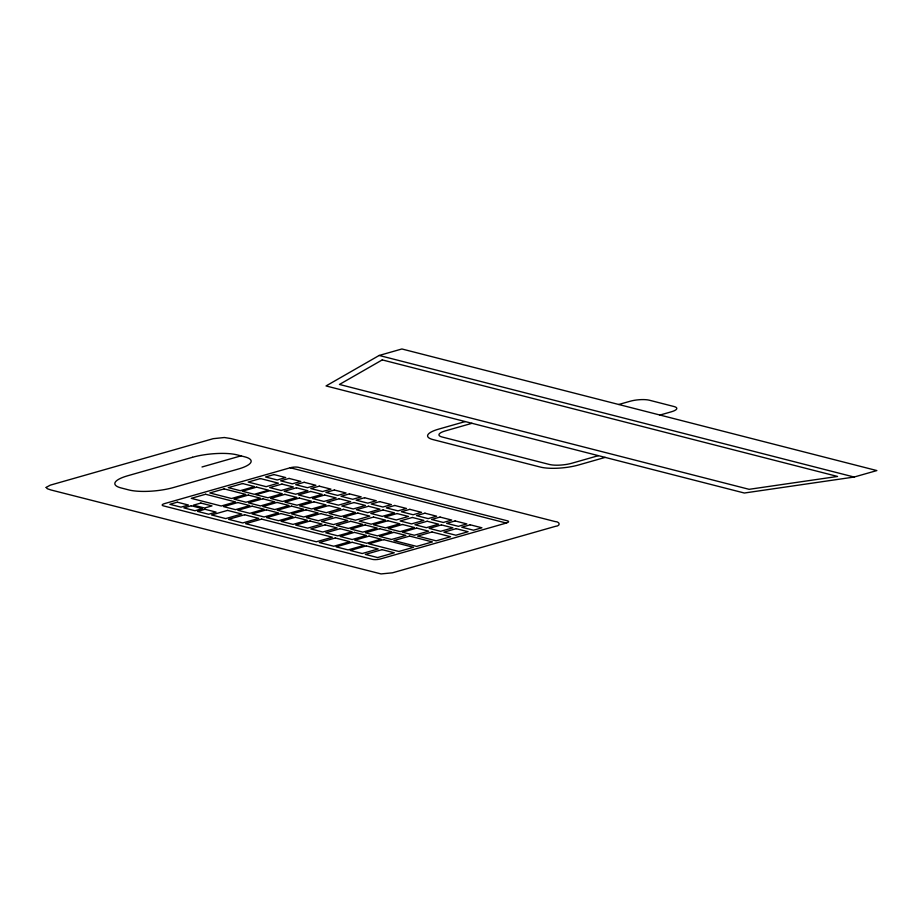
<?xml version="1.0" encoding="UTF-8"?>
<svg xmlns="http://www.w3.org/2000/svg" width="923" height="923" viewBox="0 0 923 923"><rect width="100%" height="100%" fill="white"/><g stroke="black" fill="none" stroke-linecap="round" stroke-linejoin="round"><path stroke-width="1.38" d="M379.168 355.459L326.05 385.941L744.342 493.02L854.133 477.041L876.85 470.568L401.886 348.975L379.168 355.459L854.133 477.041M202.01 466.98L240.972 455.87M290.26 467.753L164.49 503.623A5.826 1.5 -5.6 0 0 163.313 505.839L372.407 559.361A5.826 1.5 -5.6 0 0 380.518 558.923L506.3 523.053A5.826 1.5 -5.6 0 0 507.477 520.837L298.383 467.315A5.826 1.5 -5.6 0 0 290.26 467.753L506.3 523.053M465.204 421.569L438.587 429.149A27.494 7.072 -5.6 0 0 433.037 439.602L540.267 467.05A27.494 7.072 -5.6 0 0 578.571 464.984L605.176 457.393M471.988 423.299L445.371 430.891A16.095 4.142 -5.6 0 0 442.117 437.006L549.358 464.454A16.095 4.142 -5.6 0 0 571.775 463.254L598.392 455.662M618.756 404.493L630.051 401.274A13.891 3.577 -5.6 0 1 649.411 400.224L674.09 406.547A13.891 3.577 -5.6 0 1 671.275 411.82L659.98 415.05M46.15 487.459L47.269 488.705L50.811 489.94L381.049 573.921L392.425 572.825L555.358 526.364C560.78 526.052 560.169 521.61 555 521.53L230.923 438.563L224.404 437.514L213.201 438.679L50.269 485.152L46.162 487.413M382.249 359.901L339.456 384.453L749.107 489.317L837.553 476.453L382.249 359.901M192.503 457.289L127.616 475.795A32.017 8.238 -5.6 0 0 121.144 487.955L128.862 489.94A32.017 8.238 -5.6 0 0 173.466 487.529L238.365 469.022A32.017 8.238 -5.6 0 0 244.837 456.862L237.107 454.877A32.017 8.238 -5.6 0 0 192.503 457.289M177.308 502.181L169.867 504.304L180.977 507.154L188.419 505.031L177.308 502.181M242.576 483.537L228.258 487.621L240.222 490.69L254.54 486.606L242.576 483.537M273.981 474.56L265.536 476.972L277.258 479.972L285.703 477.56L273.981 474.56M205.564 494.255L191.246 498.339L221.22 506.012L235.538 501.927L205.564 494.255M224.139 488.878L209.821 492.963L231.511 498.512L245.818 494.428L224.139 488.878M260.424 478.564L248.172 482.06L266.147 486.663L278.388 483.167L260.424 478.564M191.315 505.769L183.873 507.892L194.984 510.742L202.425 508.619L191.315 505.769M200.868 503.047L193.426 505.169L204.537 508.019L211.978 505.896L200.868 503.047M256.64 487.136L242.322 491.221L254.287 494.29L268.605 490.205L256.64 487.136M289.084 478.426L280.638 480.825L292.349 483.825L300.794 481.425L289.084 478.426M281.942 484.079L269.689 487.575L281.123 490.494L293.376 486.998L281.942 484.079M248.333 495.074L234.027 499.158L245.991 502.227L260.298 498.143L248.333 495.074M204.975 509.265L197.534 511.388L208.644 514.238L216.086 512.115L204.975 509.265M270.243 490.621L255.925 494.705L267.889 497.762L282.207 493.69L270.243 490.621M304.175 482.291L295.729 484.69L307.451 487.69L315.897 485.29L304.175 482.291M237.857 502.527L223.551 506.612L235.515 509.669L249.821 505.585L237.857 502.527M296.468 487.794L284.215 491.29L295.648 494.22L307.901 490.724L296.468 487.794M262.813 498.778L248.495 502.862L260.459 505.931L274.777 501.847L262.813 498.778M227.566 510.396L211.54 514.953L225.708 518.588L241.722 514.019L227.566 510.396M284.884 494.37L270.566 498.455L282.53 501.512L296.848 497.439L284.884 494.37M319.266 486.156L310.82 488.555L322.542 491.555L330.988 489.155L319.266 486.156M252.152 506.185L237.846 510.269L249.81 513.326L264.116 509.242L252.152 506.185M310.728 491.44L298.475 494.936L309.909 497.866L322.15 494.37L310.728 491.44M277.096 502.435L262.79 506.519L274.754 509.588L289.061 505.504L277.096 502.435M299.352 498.074L285.045 502.158L296.998 505.216L311.316 501.143L299.352 498.074M244.595 514.757L228.581 519.314L242.749 522.949L258.763 518.38L244.595 514.757M334.368 490.009L325.923 492.421L337.633 495.42L346.079 493.009L334.368 490.009M266.447 509.842L252.129 513.926L264.093 516.984L278.411 512.911L266.447 509.842M324.711 495.028L312.459 498.512L323.892 501.443L336.145 497.947L324.711 495.028M291.576 506.15L277.258 510.223L289.222 513.292L303.54 509.208L291.576 506.15M314.005 501.824L299.687 505.908L311.651 508.965L325.969 504.893L314.005 501.824M349.459 493.874L341.014 496.286L352.736 499.285L361.181 496.874L349.459 493.874M261.636 519.118L245.622 523.687L316.324 541.778L332.349 537.209L261.636 519.118M280.915 513.546L266.609 517.63L278.573 520.687L292.879 516.615L280.915 513.546M339.237 498.743L326.984 502.239L338.418 505.158L350.659 501.674L339.237 498.743M306.044 509.854L291.726 513.926L303.69 516.995L318.008 512.911L306.044 509.854M328.623 505.573L314.316 509.646L326.281 512.715L340.587 508.631L328.623 505.573M295.395 517.249L281.077 521.333L293.041 524.402L307.347 520.318L295.395 517.249M364.55 497.739L356.105 500.151L367.827 503.15L376.272 500.739L364.55 497.739M354.028 502.527L341.775 506.023L353.209 508.954L365.462 505.458L354.028 502.527M320.685 513.603L306.367 517.676L318.331 520.745L332.649 516.661L320.685 513.603M343.471 509.369L329.153 513.453L341.118 516.511L355.436 512.427L343.471 509.369M310.036 520.999L295.718 525.083L307.682 528.141L322 524.068L310.036 520.999M379.653 501.604L371.208 504.016L382.918 507.015L391.364 504.604L379.653 501.604M368.554 506.242L356.301 509.738L367.735 512.669L379.976 509.173L368.554 506.242M335.787 517.468L321.469 521.541L333.434 524.61L347.752 520.526L335.787 517.468M357.859 513.05L343.541 517.134L355.505 520.191L369.811 516.119L357.859 513.05M325.138 524.864L310.82 528.948L322.785 532.006L337.091 527.933L325.138 524.864M394.744 505.469L386.299 507.881L398.021 510.881L406.466 508.469L394.744 505.469M383.068 509.969L370.815 513.453L382.249 516.384L394.502 512.888L383.068 509.969M350.752 521.299L336.445 525.383L348.409 528.441L362.716 524.356L350.752 521.299M373.538 517.065L359.22 521.149L371.184 524.206L385.502 520.134L373.538 517.065M340.102 528.694L325.784 532.779L337.749 535.848L352.067 531.763L340.102 528.694M409.835 509.334L401.39 511.746L413.112 514.746L421.557 512.334L409.835 509.334M397.063 513.546L384.81 517.042L396.244 519.961L408.485 516.476L397.063 513.546M365.139 524.979L350.821 529.064L362.785 532.121L377.103 528.037L365.139 524.979M387.914 520.745L373.607 524.829L385.56 527.887L399.878 523.814L387.914 520.745M354.478 532.375L340.172 536.459L352.136 539.528L366.443 535.444L354.478 532.375M335.303 537.971L319.289 542.539L333.791 546.254L349.817 541.686L335.303 537.971M424.938 513.2L416.492 515.611L428.203 518.611L436.648 516.199L424.938 513.2M412.385 517.468L400.132 520.964L411.566 523.895L423.819 520.399L412.385 517.468M379.734 528.717L365.416 532.79L377.38 535.859L391.698 531.775L379.734 528.717M402.509 524.483L388.202 528.567L400.167 531.625L414.473 527.541L402.509 524.483M369.073 536.113L354.767 540.197L366.731 543.266L381.037 539.182L369.073 536.113M440.029 517.065L431.583 519.476L443.305 522.476L451.751 520.064L440.029 517.065M352.148 542.286L336.122 546.854L348.086 549.912L364.112 545.343L352.148 542.286M427.176 521.253L414.935 524.749L426.357 527.679L438.61 524.183L427.176 521.253M393.89 532.34L379.572 536.425L391.537 539.482L405.855 535.398L393.89 532.34M416.677 528.106L402.359 532.19L414.323 535.248L428.641 531.175L416.677 528.106M383.599 539.643L368.923 543.82L398.863 551.481L413.527 547.304L383.599 539.643M366.258 545.897L350.244 550.466L362.208 553.523L378.222 548.954L366.258 545.897M455.12 520.93L446.674 523.341L458.396 526.341L466.842 523.929L455.12 520.93M441.436 524.91L429.183 528.394L440.617 531.325L452.87 527.829L441.436 524.91M409.674 536.09L393.902 540.59L416.665 546.404L432.426 541.916L409.674 536.09M432.022 531.983L417.6 536.09L436.164 540.843L450.586 536.736L432.022 531.983M382.041 549.646L365.346 554.411L377.611 557.55L394.294 552.785L382.041 549.646M456.147 528.671L443.894 532.167L455.858 535.225L468.111 531.74L456.147 528.671M470.222 524.795L461.777 527.206L473.487 530.206L481.933 527.794L470.222 524.795"/></g></svg>
